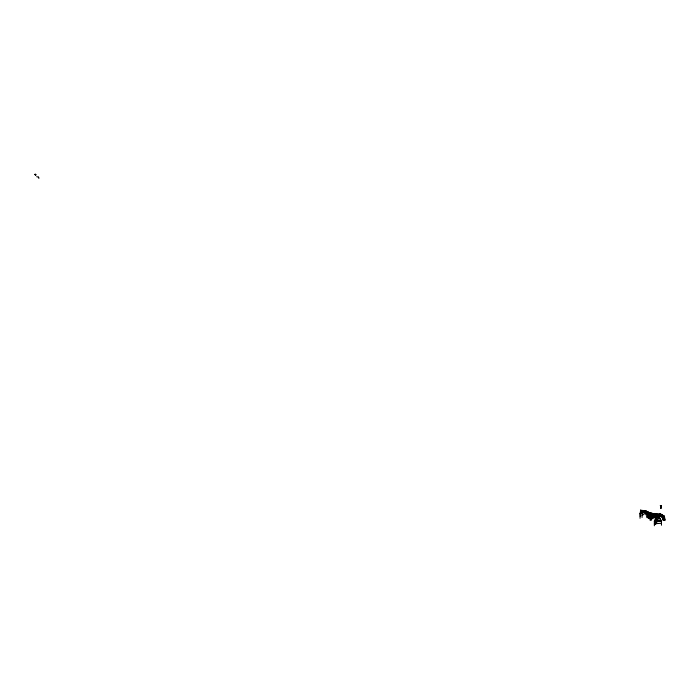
<?xml version="1.0" encoding="UTF-8"?>
<svg xmlns="http://www.w3.org/2000/svg" width="700" height="700" viewBox="0 0 700 700"><rect width="100%" height="100%" fill="white"/><g stroke="black" fill="none" stroke-linecap="round" stroke-linejoin="round"><path stroke-width="1.05" d="M35.403 174.344L35.403 175.044M656.635 514.447L654.255 513.791M640.019 518.271L640.666 510.204L645.759 510.886L648.812 512.426L648.952 517.239L649.679 517.606L649.215 518.28L651.28 515.699L653.791 514.666L660.161 514.509L663.04 516.364L662.979 519.689L664.405 520.476C664.939 517.589 663.014 514.85 660.17 514.211L656.093 514.57L657.046 515.025L656.863 515.909L660.153 515.83L663.04 517.72L660.153 515.83L658.332 516.145L657.974 514.202L654.255 514.089M654.22 513.923L657.729 514.657L657.816 514.176L660.188 513.992L661.999 514.631L664.239 516.364L664.405 520.476M661.168 516.329L661.999 514.631M663.25 516.933L662.471 517.151L662.471 515.795L663.582 515.655L664.449 516.906L664.781 520.327L663.189 520.144L662.48 517.186L661.062 516.014L655.576 515.428L656.031 514.981L657.055 515.55M663.985 520.424L663.863 517.764L664.676 517.991L664.676 518.997M660.17 514.211L660.153 515.83L660.179 515.331M38.57 177.293L38.57 177.258A1.094 0.63 0 0 0 39.078 178.054L39.051 178.097A1.137 0.656 0 0 1 38.518 177.31L38.518 177.31M662.979 519.689L663.985 518.989L665 519.916L662.979 519.689L662.681 516.591L660.161 514.509M35.551 175.131L35.569 174.449M654.369 521.806L661.474 521.281L660.117 519.61L660.117 518.367L657.282 516.635L652.767 514.168L650.142 514.43L649.014 516.337L649.145 517.895L649.346 516.084L651.035 516.53L656.031 514.981L658.079 517.3L660.117 518.367L661.474 521.281L661.474 525.227M654.369 525.753L654.369 521.028L655.637 519.05L654.815 515.226L651 516.574L651.989 516.084L649.031 515.191L649.399 515.55C648.27 517.37 650.317 516.364 649.093 515.874L649.836 516.294C647.762 516.486 650.003 518.332 650.379 516.915C649.521 515.585 648.253 518.017 649.854 517.799L650.387 516.906L650.449 517.624M654.255 513.905L658.481 515.086L660.153 514.867L660.188 513.992M650.186 516.303L649.093 515.874L651.28 516.469L649.617 518.394L649.014 518L649.136 516.337L650.685 516.985L649.136 518.21L650.247 517.379L649.574 516.451L650.186 516.031C651.621 513.012 655.559 514.386 658.149 514.386M650.939 515.602L651.613 516.224C651.499 517.773 648.865 517.755 649.364 518.096L650.37 516.075L649.145 517.895L649.644 516.477M655.06 515.664L650.939 517.055C648.874 517.449 649.924 519.82 650.247 516.477M660.826 507.369L661.517 505.838L660.765 508.156L661.202 507.377M649.267 518.026L648.996 516.784L649.836 515.935M640.019 514.316L640.666 510.204L642.093 512.024L642.093 517.457M640.019 516.294L640.666 512.181M649.968 517.081L652.05 516.469L652.339 515.209L646.94 512.899L642.093 512.024L640.019 513.546M649.582 517.16L650.965 517.125L649.626 516.731M652.899 515.874L652.899 516.355C650.475 518.534 654.036 513.817 653.459 516.688L652.102 517.729L653.354 516.836M656.863 515.742L658.481 516.154L658.332 514.692M649.653 517.746L649.819 518.21L649.215 518.114L649.775 517.449M663.871 517.414L664.239 516.364L663.25 515.576L662.139 516.066L662.471 517.151M663.556 520.38L663.04 516.364L663.871 516.241L662.681 516.591L663.04 517.536M649.679 517.606L649.521 518.28M650.545 516.784L651.28 516.95L651.613 516.224C650.282 517.457 647.859 517.186 650.965 517.125M649.303 517.878L649.854 518.026C651.157 517.755 648.06 517.108 649.46 517.921L650.108 516.233M651.245 514.815L654.657 514.106L654.657 513.459L651.245 514.106L650.186 516.066M660.581 507.456L661.255 505.995L660.765 508.156M660.686 508.086L661.202 507.308M649.46 517.921L649.766 516.994L649.337 517.484M649.854 517.387C647.911 516.801 649.976 517.361 649.451 517.589L650.011 515.979L649.04 517.58M649.845 517.694L652.278 516.023M649.014 516.337L649.749 516.136L649.416 518.175L649.889 516.985L650.895 517.064L649.548 518.21C651.35 516.836 647.054 517.116 650.659 517.449L649.18 517.449M649.617 518.227L649.854 517.799L649.617 518.394M649.854 517.659L650.597 517.58L651.044 516.512L650.204 516.985M650.204 516.871L650.956 516.722L650.344 516.154L649.355 516.714M654.369 521.028L661.474 521.281L655.637 519.05L657.282 516.635L653.94 513.747L656.407 514.22L657.055 515.034M650.37 516.075L649.486 516.941L649.915 516.635M661.028 506.817L661.264 506.135L660.905 506.975M650.256 517.58L649.548 518.14L649.854 517.799M653.039 516.644L652.234 517.808M650.326 517.178L650.134 517.554M661.509 506.852L660.896 507.798L661.369 505.89M650.37 516.136L649.46 517.51M660.896 506.713L661.517 505.899M661.517 506.144L660.608 507.273L660.896 506.581M661.281 507.316L660.791 507.999M649.749 516.136L649.477 516.512L650.116 516.661M647.273 517.799L649.539 515.9L651.691 516.565M650.746 516.749L651.28 516.469L650.755 516.329M642.093 513.546L645.759 510.886L648.594 512.514M642.093 515.497L645.759 512.837M646.94 514.745L648.812 513.538L648.812 516.372M646.94 516.163L649.539 514.474M661.587 514.78L663.25 515.576M653.459 515.769L651.98 517.029M651.98 516.889L653.459 516.031M653.459 516.512L652.102 517.729M653.459 516.688L652.61 517.501M657.282 517.738L658.079 517.3L657.282 516.635L655.253 517.011L652.339 515.209L648.646 514.097L652.426 513.642M657.282 520.572L655.253 521.692L655.253 517.011M655.637 522.532L658.324 521.211M663.863 517.764L662.839 518.586L663.425 519.199M655.375 514.465L655.375 514.92L655.06 514.308L651.691 514.981L653.835 515.918L651.691 515.506M651.28 516.469L650.536 516.399M645.759 510.886L642.093 512.024L648.812 512.426L652.383 513.371M662.69 516.81L664.239 516.364L662.681 516.591L663.189 519.137M662.156 516.058L663.582 515.655L663.582 516.644M655.637 519.05L660.117 518.367M660.153 514.876L658.481 515.086L657.816 514.176L657.816 515.235M36.724 176.697A1.076 0.621 0 0 0 37.817 176.855L38.553 177.188M657.729 514.657L659.374 514.491M649.74 515.655L651.28 515.699L651.28 516.95L650.247 516.267L650.755 516.215L651.271 516.486L649.346 516.084M653.214 516.04L655.06 515.891L655.06 517.501L656.565 518.814M654.369 523.775L661.474 523.259M663.425 517.825L664.291 517.816M664.676 517.991L663.066 518.009L662.681 516.591M654.133 514.378L656.863 514.675M652.767 514.168L651.245 514.106L651.245 515.349M660.24 505.636L660.765 505.671M645.759 514.789L645.759 512.129L648.812 512.426L651.744 514.097L650.72 513.73M664.405 519.094L663.197 519.137L664.781 519.312L664.781 520.327M652.347 513.468L648.812 512.426L646.94 512.899L646.94 517.58M649.171 516.241L650.851 516.819M650.37 517.405L649.163 516.653M650.597 517.58L649.101 517.186L649.539 518L649.39 517.528M649.031 517.72L649.556 517.851L649.53 517.256M649.014 518L649.819 518.21L649.04 518.07M649.136 516.337L650.545 516.714M649.014 516.539L650.685 516.985M648.944 516.801L650.423 517.195M649.084 517.816L650.029 518.07M650.029 516.924L650.746 517.046M649.25 517.081L650.125 517.23M649.031 515.191L651.989 516.084M651.49 516.565L650.939 516.399L650.939 520.485M648.646 514.097L650.79 514.657M651.245 516.18L652.05 516.469M651.744 513.914L652.321 514.124M652.767 514.29L653.791 514.85M652.767 514.474L654.815 515.226M660.179 514.028L661.806 514.64M645.759 512.129L649.539 513.87M655.06 514.491L657.562 517.326M655.06 515.891L654.255 515.489L654.255 517.099M652.706 516.329L655.06 517.501M35.709 174.615L35.087 174.256L35.718 175.14L35.718 174.624M35.018 174.37L35.779 174.808M35 174.51L35.796 174.965M662.113 515.077L663.784 516.163M649.845 516.521L650.072 520.222M658.481 516.154L657.974 515.655M35.236 174.248L35.254 174.956M660.992 507.456L660.905 507.972M660.686 507.325L660.686 507.762M655.637 520.581L655.637 524.484M653.214 514.456L652.767 514.745L652.767 513.424M653.231 515.699L653.214 518.577M653.039 515.778L653.039 517.142M652.269 516.46L652.321 518.254M651.691 516.337L651.691 519.846M650.755 516.215L650.79 519.523M650.51 514.981L650.51 515.471M640.666 510.204L640.666 514.15M664.449 516.906L662.48 517.186L664.449 516.906"/></g></svg>
